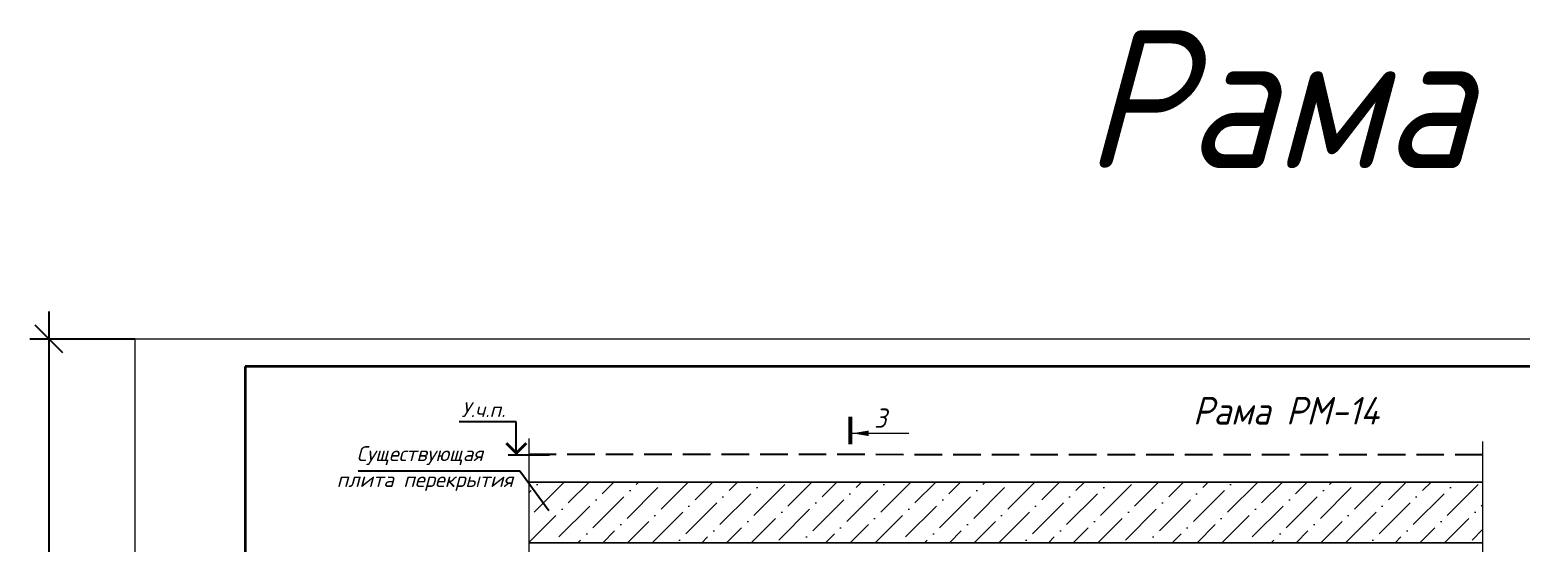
# Model space of a CAD drawing. Header units: millimetres. Extents: x 749182 to 2267578, y 70462 to 311449.
# Drawn here: x 2224442 to 2229850, y 189215 to 191077 of the extents above; entities that cross this region are included whole.
import ezdxf

# ---------------------------------------------------------------- set-up
doc = ezdxf.new("R2010")
doc.units = ezdxf.units.MM
doc.linetypes.add('GOST2.303 4', pattern=[7, 5, -2, 0])
doc.layers.get('Defpoints').update_dxf_attribs({"color": 255})
for name, color, linetype, lineweight in [('1Стены', 252, 'Continuous', 25), ('монолит', 176, 'Continuous', 50), ('Размер', 7, 'Continuous', 13), ('штрих', 8, 'Continuous', 5), ('штриховка кирпич', 42, 'Continuous', 5)]:
    doc.layers.add(name, color=color, linetype=linetype, lineweight=lineweight)
doc.layers.add('Текст', color=7, linetype='Continuous')
doc.styles.add('GOST', font='', dxfattribs={"width": 0.8, "oblique": 10})
doc.styles.add('GOST 2.304_new', font='isocpeur.ttf', dxfattribs={"width": 0.9, "oblique": 15})
doc.styles.add('БДА100', font='romand.shx', dxfattribs={"width": 0.7})
doc.styles.add('М2', font='isocpeui.ttf')
doc.styles.get('GOST').set_extended_font_data('GOST type A')
doc.dimstyles.new('БДА1', dxfattribs={"dimtxt": 2, "dimasz": 1, "dimexe": 0.7, "dimexo": 0, "dimgap": 0.8, "dimtad": 1, "dimdec": 0, "dimrnd": 1, "dimzin": 0, "dimdsep": 46, "dimtxsty": 'БДА100', "dimblk": 'OBLIQUE', "dimcen": 2, "dimdle": 1, "dimadec": 0, "dimazin": 0, "dimtfac": 1, "dimtdec": 0, "dimtmove": 1, "dimatfit": 3, "dimldrblk": 'NONE', "dimfxl": 0, "dimtolj": 1, "dimtzin": 0, "dimlwd": -1, "dimlwe": -1, "dimarcsym": 0})

# ---------------------------------------------------------------- blocks, each defined once
blk = doc.blocks.new('_Oblique')
at = {"color": 0, "linetype": 'ByBlock', "lineweight": -2}
blk.add_line((-0.5, -0.5), (0.5, 0.5), dxfattribs=at)
blk = doc.blocks.new('*D715')
at = {"layer": 'Defpoints', "color": 0, "transparency": 16777216}
for p, q in [((-15.52, -5), (-15.52, 425)), ((0, 420), (-19.02, 420)), ((0, 0), (-19.02, 0))]:
    blk.add_line(p, q, dxfattribs=at)
for p in [(-15.52, 420), (0, 420), (0, 0)]:
    blk.add_point(p, dxfattribs=at)
at = {"layer": 'Defpoints', "color": 0, "transparency": 16777216, "xscale": 5, "yscale": 5, "zscale": 5}
for p, rotation in [((-15.52, 420), 90), ((-15.52, 0), 270)]:
    blk.add_blockref('_Oblique', p, dxfattribs=dict(at, rotation=rotation))
at = {"layer": 'Defpoints', "color": 0, "lineweight": 0, "transparency": 16777216, "insert": (-24.52, 148.5), "char_height": 10, "attachment_point": 5, "rotation": 90, "style": 'БДА100'}
blk.add_mtext('\\A1;420', dxfattribs=at)
blk = doc.blocks.new('_None')
blk = doc.blocks.new('*U713')
at = {"color": 44, "lineweight": 20, "ltscale": 10}
for p, q in [((594, 420), (0, 420)), ((0, 420), (0, 0))]:
    blk.add_line(p, q, dxfattribs=at)
at = {"color": 137, "lineweight": 35, "ltscale": 10}
for p, q in [((589, 415), (20, 415)), ((20, 415), (20, 5))]:
    blk.add_line(p, q, dxfattribs=at)
at = {"color": 44, "lineweight": 13, "style": 'GOST', "oblique": 10, "width": 0.8}
for tag in ['ФОРМАТВЕРТ', 'ФОРМАТГОРИЗ']:
    blk.add_attdef(tag, (542.98, 1.6), '', height=2, dxfattribs=at)
at = {"layer": 'Defpoints', "color": 251, "lineweight": 0}
dim = blk.add_linear_dim(base=(-15.52, 420), p1=(0, 0), p2=(0, 420), angle=90, dimstyle='БДА1', override={"dimscale": 5}, dxfattribs=at)
dim.commit()
dim.dimension.update_dxf_attribs({"geometry": '*D715', "text_midpoint": (-15.52, 148.5), "dimtype": 128})

msp = doc.modelspace()

# ---------------------------------------------------------------- hatches: boundary and pattern name
at = {"layer": 'штрих', "ltscale": 15}
h = msp.add_hatch(dxfattribs=at)
h.set_pattern_fill('ANSI36', color=256, scale=20)
h.set_pattern_definition([(45, (-39615930.487, -1332422.204), (33.67596045, 123.47852166), [158.75, -31.75, 0, -31.75])])
h.paths.add_polyline_path([(2229710.3503, 189216.6019), (2229710.3503, 189436.6019), (2226251.1333, 189436.6019), (2226251.1333, 189216.6019)])

# ---------------------------------------------------------------- linework, layer by layer
at = {"linetype": 'Continuous', "ltscale": 20}
for p, q in [((2226206.2071, 189654.5968), (2225998.5596, 189654.5968)), ((2226206.2071, 189534.5968), (2226206.2071, 189654.5968)), ((2226326.989, 189534.5968), (2226176.2071, 189534.5968))]:
    msp.add_line(p, q, dxfattribs=at)
at = {"ltscale": 100}
for p, q in [((2226219.0349, 189476.1284), (2225632.1358, 189476.1284)), ((2226324.0652, 189332.8044), (2226219.0349, 189476.1284))]:
    msp.add_line(p, q, dxfattribs=at)
at = {"color": 0, "linetype": 'Continuous', "ltscale": 20, "const_width": 10}
msp.add_lwpolyline([(2226242.6715, 189578.1323), (2226206.2071, 189541.6678), (2226169.7426, 189578.1323)], dxfattribs=at)
at = {"layer": '1Стены', "color": 0, "linetype": 'GOST2.303 4', "ltscale": 20}
msp.add_line((2229710.3503, 189535.2214), (2226251.1333, 189536.6019), dxfattribs=at)
at = {"layer": 'монолит', "color": 0, "lineweight": 25, "ltscale": 100}
for p, q in [((2229710.3503, 189435.2823), (2226251.1333, 189436.6019)), ((2229710.3503, 189215.2823), (2226251.1333, 189216.6019))]:
    msp.add_line(p, q, dxfattribs=at)
at = {"layer": 'Размер', "linetype": 'Continuous', "ltscale": 20}
msp.add_line((2227424.2027, 189613.5796), (2227629.825, 189613.5796), dxfattribs=at)
at = {"layer": 'Размер', "color": 0, "linetype": 'Continuous', "ltscale": 20, "const_width": 14}
msp.add_lwpolyline([(2227417.2027, 189673.5796), (2227417.2027, 189573.5796)], dxfattribs=at)
at = {"layer": 'Размер', "linetype": 'Continuous', "ltscale": 20}
msp.add_solid([(2227424.2027, 189613.5796), (2227484.2927, 189623.6352), (2227484.2927, 189603.524)], dxfattribs=at)
at = {"layer": 'штриховка кирпич', "color": 0, "linetype": 'Continuous', "ltscale": 15}
for points in [[(2226251.1333, 189595.1228), (2226251.1333, 187995.377), (2226194.8833, 187982.252), (2226306.3148, 187956.002), (2226251.1333, 187942.877), (2226251.1333, 185988.5378)], [(2229710.3503, 189584.0506), (2229710.3503, 187994.2037), (2229654.1003, 187981.0787), (2229766.6003, 187954.8287), (2229710.3503, 187941.7037), (2229710.3503, 185980.5049)]]:
    msp.add_lwpolyline(points, dxfattribs=at)

# ---------------------------------------------------------------- block references
at = {"xscale": 20, "yscale": 20, "zscale": 20}
msp.add_blockref('*U713', (2224822.3113, 181555.6541), dxfattribs=at)

# ---------------------------------------------------------------- texts
at = {"layer": 'Размер', "linetype": 'Continuous', "ltscale": 20, "style": 'GOST 2.304_new', "oblique": 15, "width": 0.9}
msp.add_text('3', height=70, dxfattribs=at).set_placement((2227504.2027, 189633.5796))
at = {"layer": 'Текст', "ltscale": 20, "style": 'М2'}
for s, p in [('У.ч.п.', (2226007.1025, 189672.5968)), ('Существующая', (2225627.0374, 189512.8142)), ('плита перекрытия', (2225554.6713, 189418.8142))]:
    msp.add_text(s, height=54, dxfattribs=at).set_placement(p)
at = {"layer": 'Текст', "lineweight": 30, "ltscale": 20, "style": 'GOST 2.304_new'}
for s, width, insert, char_height, attachment_point in [('\\pi773.2795;Рама РМ-14', 5099.508187, (2227491.5025, 191075.7397), 500, 1), ('Рама РМ-14', 2286.67929, (2229334.1528, 189745.2223), 100, 3)]:
    msp.add_mtext_dynamic_manual_height_columns(s, width=width, gutter_width=125, heights=[0], dxfattribs=dict(at, insert=insert, char_height=char_height, attachment_point=attachment_point))

doc.saveas('drawing.dxf')
